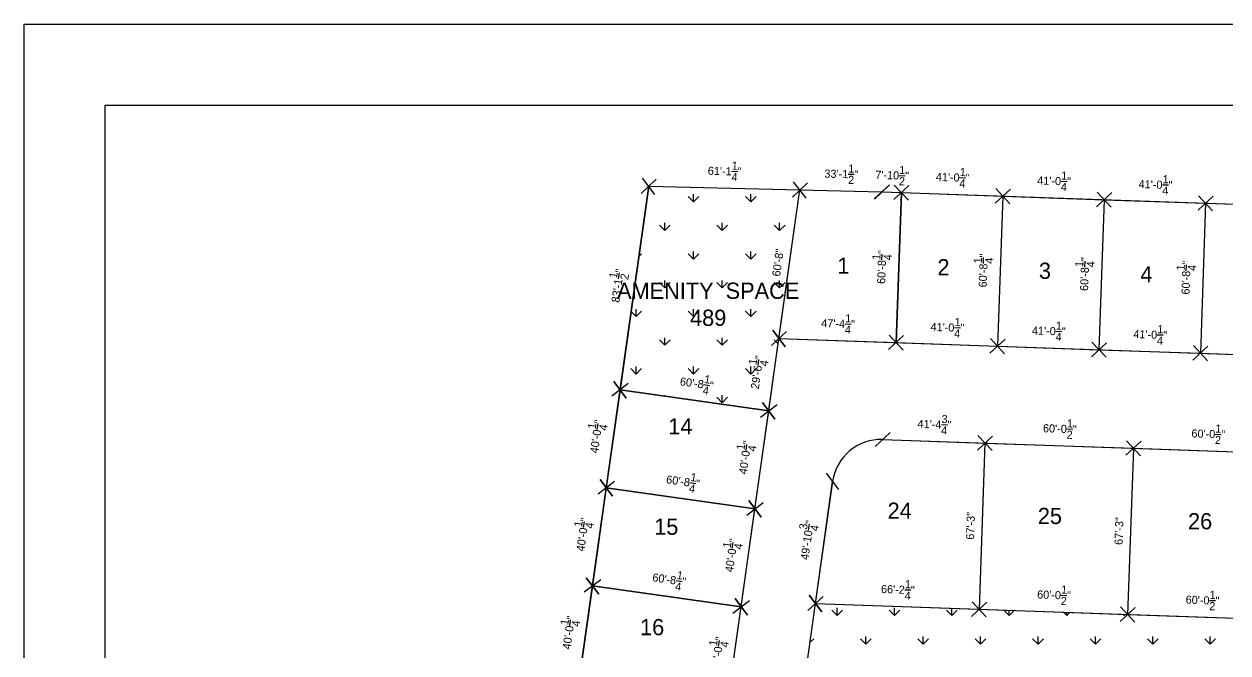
# Model space of a CAD drawing. Header units: inches. Extents: x 250 to 814, y -1477 to -285.
# Drawn here: x 496.22 to 511.05, y -839.74 to -831.99 of the extents above; entities that cross this region are included whole.
import ezdxf

# ---------------------------------------------------------------- set-up
doc = ezdxf.new("R2010")
doc.units = ezdxf.units.IN
doc.header["$MEASUREMENT"] = 0
doc.styles.get("Standard").update_dxf_attribs({"font": 'FRAMDCN.TTF', "height": 0.2})
doc.styles.add('style1', font='FRAMDCN.TTF', dxfattribs={"height": 0.1})
doc.dimstyles.new('Copy of 1000', dxfattribs={"dimtxt": 0.18, "dimasz": 0.18, "dimexe": 0.18, "dimexo": 0.0625, "dimgap": 0.09, "dimtad": 1, "dimtoh": 1, "dimlfac": 393.7, "dimzin": 0, "dimdsep": 46, "dimlunit": 4, "dimtxsty": 'Standard', "dimblk": 'OBLIQUE', "dimcen": 0.09, "dimse1": 1, "dimse2": 1, "dimadec": 0, "dimazin": 0, "dimtfac": 1, "dimtofl": 0, "dimtmove": 0, "dimatfit": 3, "dimfxl": 1, "dimtolj": 1, "dimtzin": 0, "dimarcsym": 0})

# ---------------------------------------------------------------- blocks, each defined once
blk = doc.blocks.new('_Oblique')
at = {"color": 0, "linetype": 'ByBlock', "lineweight": -2}
blk.add_line((-0.5, -0.5), (0.5, 0.5), dxfattribs=at)
blk = doc.blocks.new('*D8')
at = {"color": 0, "lineweight": -2, "transparency": 16777216}
blk.add_line((504.883, -840.38), (505.053, -839.172), dxfattribs=at)
at = {"layer": 'Defpoints', "color": 0, "transparency": 16777216}
for p in [(505.053, -839.172), (505.053, -839.172), (504.883, -840.38)]:
    blk.add_point(p, dxfattribs=at)
at = {"color": 0, "lineweight": -2, "transparency": 16777216, "xscale": 0.18, "yscale": 0.18, "zscale": 0.18}
for p, rotation in [((505.053, -839.172), 81.99510805728826), ((504.883, -840.38), 261.9951080572883)]:
    blk.add_blockref('_Oblique', p, dxfattribs=dict(at, rotation=rotation))
at = {"color": 0, "transparency": 16777216, "insert": (504.761, -839.747), "char_height": 0.1, "attachment_point": 5, "rotation": 81.9951, "style": 'style1'}
blk.add_mtext('\\A1;40\'-0{\\H1.000000x;\\S1/4;}"', dxfattribs=at)
blk = doc.blocks.new('*D9')
at = {"color": 0, "lineweight": -2, "transparency": 16777216}
blk.add_line((505.053, -839.172), (505.222, -837.964), dxfattribs=at)
at = {"layer": 'Defpoints', "color": 0, "transparency": 16777216}
for p in [(505.222, -837.964), (505.222, -837.964), (505.053, -839.172)]:
    blk.add_point(p, dxfattribs=at)
at = {"color": 0, "lineweight": -2, "transparency": 16777216, "xscale": 0.18, "yscale": 0.18, "zscale": 0.18}
for p, rotation in [((505.222, -837.964), 81.99510805728826), ((505.053, -839.172), 261.9951080572883)]:
    blk.add_blockref('_Oblique', p, dxfattribs=dict(at, rotation=rotation))
at = {"color": 0, "transparency": 16777216, "insert": (504.931, -838.539), "char_height": 0.1, "attachment_point": 5, "rotation": 81.9951, "style": 'style1'}
blk.add_mtext('\\A1;40\'-0{\\H1.000000x;\\S1/4;}"', dxfattribs=at)
blk = doc.blocks.new('*D10')
at = {"color": 0, "lineweight": -2, "transparency": 16777216}
blk.add_line((505.222, -837.964), (505.392, -836.756), dxfattribs=at)
at = {"layer": 'Defpoints', "color": 0, "transparency": 16777216}
for p in [(505.392, -836.756), (505.392, -836.756), (505.222, -837.964)]:
    blk.add_point(p, dxfattribs=at)
at = {"color": 0, "lineweight": -2, "transparency": 16777216, "xscale": 0.18, "yscale": 0.18, "zscale": 0.18}
for p, rotation in [((505.392, -836.756), 81.99510805728826), ((505.222, -837.964), 261.9951080572883)]:
    blk.add_blockref('_Oblique', p, dxfattribs=dict(at, rotation=rotation))
at = {"color": 0, "transparency": 16777216, "insert": (505.1, -837.331), "char_height": 0.1, "attachment_point": 5, "rotation": 81.9951, "style": 'style1'}
blk.add_mtext('\\A1;40\'-0{\\H1.000000x;\\S1/4;}"', dxfattribs=at)
blk = doc.blocks.new('*D423')
at = {"color": 0, "lineweight": -2, "transparency": 16777216}
blk.add_line((505.392, -836.756), (505.518, -835.865), dxfattribs=at)
at = {"layer": 'Defpoints', "color": 0, "transparency": 16777216}
for p in [(505.518, -835.865), (505.518, -835.865), (505.392, -836.756)]:
    blk.add_point(p, dxfattribs=at)
at = {"color": 0, "lineweight": -2, "transparency": 16777216, "xscale": 0.18, "yscale": 0.18, "zscale": 0.18}
for p, rotation in [((505.518, -835.865), 81.99510805734067), ((505.392, -836.756), 261.9951080573406)]:
    blk.add_blockref('_Oblique', p, dxfattribs=dict(at, rotation=rotation))
at = {"color": 0, "transparency": 16777216, "insert": (505.248, -836.281), "char_height": 0.1, "attachment_point": 5, "rotation": 81.9951, "style": 'style1'}
blk.add_mtext('\\A1;29\'-6{\\H1.000000x;\\S1/4;}"', dxfattribs=at)
blk = doc.blocks.new('*D424')
at = {"color": 0, "lineweight": -2, "transparency": 16777216}
blk.add_line((505.518, -835.865), (505.775, -834.034), dxfattribs=at)
at = {"layer": 'Defpoints', "color": 0, "transparency": 16777216}
for p in [(505.775, -834.034), (505.775, -834.034), (505.518, -835.865)]:
    blk.add_point(p, dxfattribs=at)
at = {"color": 0, "lineweight": -2, "transparency": 16777216, "xscale": 0.18, "yscale": 0.18, "zscale": 0.18}
for p, rotation in [((505.775, -834.034), 81.99510805729426), ((505.518, -835.865), 261.9951080572942)]:
    blk.add_blockref('_Oblique', p, dxfattribs=dict(at, rotation=rotation))
at = {"color": 0, "transparency": 16777216, "insert": (505.506, -834.93), "char_height": 0.1, "attachment_point": 5, "rotation": 81.9951, "style": 'style1'}
blk.add_mtext('\\A1;60\'-8"', dxfattribs=at)
blk = doc.blocks.new('*D438')
at = {"color": 0, "lineweight": -2, "transparency": 16777216}
blk.add_line((505.392, -836.756), (503.56, -836.498), dxfattribs=at)
at = {"layer": 'Defpoints', "color": 0, "transparency": 16777216}
for p in [(503.56, -836.498), (503.56, -836.498), (505.392, -836.756)]:
    blk.add_point(p, dxfattribs=at)
at = {"color": 0, "lineweight": -2, "transparency": 16777216, "xscale": 0.18, "yscale": 0.18, "zscale": 0.18}
for p, rotation in [((503.56, -836.498), 171.9951080572887), ((505.392, -836.756), 351.9951080572888)]:
    blk.add_blockref('_Oblique', p, dxfattribs=dict(at, rotation=rotation))
at = {"color": 0, "transparency": 16777216, "insert": (504.505, -836.42), "char_height": 0.1, "attachment_point": 5, "rotation": 351.9951, "style": 'style1'}
blk.add_mtext('\\A1;60\'-8{\\H1.000000x;\\S1/4;}"', dxfattribs=at)
blk = doc.blocks.new('*D439')
at = {"color": 0, "lineweight": -2, "transparency": 16777216}
blk.add_line((505.222, -837.964), (503.391, -837.706), dxfattribs=at)
at = {"layer": 'Defpoints', "color": 0, "transparency": 16777216}
for p in [(503.391, -837.706), (503.391, -837.706), (505.222, -837.964)]:
    blk.add_point(p, dxfattribs=at)
at = {"color": 0, "lineweight": -2, "transparency": 16777216, "xscale": 0.18, "yscale": 0.18, "zscale": 0.18}
for p, rotation in [((503.391, -837.706), 171.9951080572887), ((505.222, -837.964), 351.9951080572888)]:
    blk.add_blockref('_Oblique', p, dxfattribs=dict(at, rotation=rotation))
at = {"color": 0, "transparency": 16777216, "insert": (504.336, -837.628), "char_height": 0.1, "attachment_point": 5, "rotation": 351.9951, "style": 'style1'}
blk.add_mtext('\\A1;60\'-8{\\H1.000000x;\\S1/4;}"', dxfattribs=at)
blk = doc.blocks.new('*D440')
at = {"color": 0, "lineweight": -2, "transparency": 16777216}
blk.add_line((505.053, -839.172), (503.221, -838.915), dxfattribs=at)
at = {"layer": 'Defpoints', "color": 0, "transparency": 16777216}
for p in [(503.221, -838.915), (503.221, -838.915), (505.053, -839.172)]:
    blk.add_point(p, dxfattribs=at)
at = {"color": 0, "lineweight": -2, "transparency": 16777216, "xscale": 0.18, "yscale": 0.18, "zscale": 0.18}
for p, rotation in [((503.221, -838.915), 171.9951080572887), ((505.053, -839.172), 351.9951080572888)]:
    blk.add_blockref('_Oblique', p, dxfattribs=dict(at, rotation=rotation))
at = {"color": 0, "transparency": 16777216, "insert": (504.166, -838.836), "char_height": 0.1, "attachment_point": 5, "rotation": 351.9951, "style": 'style1'}
blk.add_mtext('\\A1;60\'-8{\\H1.000000x;\\S1/4;}"', dxfattribs=at)
blk = doc.blocks.new('*D443')
at = {"color": 0, "lineweight": -2, "transparency": 16777216}
blk.add_line((503.913, -833.989), (505.775, -834.034), dxfattribs=at)
at = {"layer": 'Defpoints', "color": 0, "transparency": 16777216}
for p in [(503.913, -833.989), (505.775, -834.034), (505.775, -834.034)]:
    blk.add_point(p, dxfattribs=at)
at = {"color": 0, "lineweight": -2, "transparency": 16777216, "xscale": 0.18, "yscale": 0.18, "zscale": 0.18}
for p, rotation in [((503.913, -833.989), 178.6267471159391), ((505.775, -834.034), 358.626747115939)]:
    blk.add_blockref('_Oblique', p, dxfattribs=dict(at, rotation=rotation))
at = {"color": 0, "transparency": 16777216, "insert": (504.849, -833.802), "char_height": 0.1, "attachment_point": 5, "rotation": 358.6267, "style": 'style1'}
blk.add_mtext('\\A1;61\'-1{\\H1.000000x;\\S1/4;}"', dxfattribs=at)
blk = doc.blocks.new('*D29')
at = {"color": 0, "lineweight": -2, "transparency": 16777216}
blk.add_line((503.913, -833.989), (503.56, -836.498), dxfattribs=at)
at = {"layer": 'Defpoints', "color": 0, "transparency": 16777216}
for p in [(503.913, -833.989), (503.56, -836.498), (503.56, -836.498)]:
    blk.add_point(p, dxfattribs=at)
at = {"color": 0, "lineweight": -2, "transparency": 16777216, "xscale": 0.18, "yscale": 0.18, "zscale": 0.18}
for p, rotation in [((503.913, -833.989), 81.99510805730453), ((503.56, -836.498), 261.9951080573045)]:
    blk.add_blockref('_Oblique', p, dxfattribs=dict(at, rotation=rotation))
at = {"color": 0, "transparency": 16777216, "insert": (503.53, -835.215), "char_height": 0.1, "attachment_point": 5, "rotation": 81.9951, "style": 'style1'}
blk.add_mtext('\\A1;83\'-1{\\H1.000000x;\\S1/2;}"', dxfattribs=at)
blk = doc.blocks.new('*D30')
at = {"color": 0, "lineweight": -2, "transparency": 16777216}
blk.add_line((503.56, -836.498), (503.391, -837.706), dxfattribs=at)
at = {"layer": 'Defpoints', "color": 0, "transparency": 16777216}
for p in [(503.56, -836.498), (503.391, -837.706), (503.391, -837.706)]:
    blk.add_point(p, dxfattribs=at)
at = {"color": 0, "lineweight": -2, "transparency": 16777216, "xscale": 0.18, "yscale": 0.18, "zscale": 0.18}
for p, rotation in [((503.56, -836.498), 81.99510805730644), ((503.391, -837.706), 261.9951080573065)]:
    blk.add_blockref('_Oblique', p, dxfattribs=dict(at, rotation=rotation))
at = {"color": 0, "transparency": 16777216, "insert": (503.268, -837.073), "char_height": 0.1, "attachment_point": 5, "rotation": 81.9951, "style": 'style1'}
blk.add_mtext('\\A1;40\'-0{\\H1.000000x;\\S1/4;}"', dxfattribs=at)
blk = doc.blocks.new('*D31')
at = {"color": 0, "lineweight": -2, "transparency": 16777216}
blk.add_line((503.391, -837.706), (503.221, -838.915), dxfattribs=at)
at = {"layer": 'Defpoints', "color": 0, "transparency": 16777216}
for p in [(503.391, -837.706), (503.221, -838.915), (503.221, -838.915)]:
    blk.add_point(p, dxfattribs=at)
at = {"color": 0, "lineweight": -2, "transparency": 16777216, "xscale": 0.18, "yscale": 0.18, "zscale": 0.18}
for p, rotation in [((503.391, -837.706), 81.99510805729015), ((503.221, -838.915), 261.9951080572902)]:
    blk.add_blockref('_Oblique', p, dxfattribs=dict(at, rotation=rotation))
at = {"color": 0, "transparency": 16777216, "insert": (503.099, -838.281), "char_height": 0.1, "attachment_point": 5, "rotation": 81.9951, "style": 'style1'}
blk.add_mtext('\\A1;40\'-0{\\H1.000000x;\\S1/4;}"', dxfattribs=at)
blk = doc.blocks.new('*D32')
at = {"color": 0, "lineweight": -2, "transparency": 16777216}
blk.add_line((503.221, -838.915), (503.051, -840.123), dxfattribs=at)
at = {"layer": 'Defpoints', "color": 0, "transparency": 16777216}
for p in [(503.221, -838.915), (503.051, -840.123), (503.051, -840.123)]:
    blk.add_point(p, dxfattribs=at)
at = {"color": 0, "lineweight": -2, "transparency": 16777216, "xscale": 0.18, "yscale": 0.18, "zscale": 0.18}
for p, rotation in [((503.221, -838.915), 81.99510805727655), ((503.051, -840.123), 261.9951080572765)]:
    blk.add_blockref('_Oblique', p, dxfattribs=dict(at, rotation=rotation))
at = {"color": 0, "transparency": 16777216, "insert": (502.929, -839.49), "char_height": 0.1, "attachment_point": 5, "rotation": 81.9951, "style": 'style1'}
blk.add_mtext('\\A1;40\'-0{\\H1.000000x;\\S1/4;}"', dxfattribs=at)
blk = doc.blocks.new('*D40')
at = {"color": 0, "lineweight": -2, "transparency": 16777216}
blk.add_line((505.775, -834.034), (506.785, -834.058), dxfattribs=at)
at = {"layer": 'Defpoints', "color": 0, "transparency": 16777216}
for p in [(505.775, -834.034), (506.785, -834.058), (506.785, -834.058)]:
    blk.add_point(p, dxfattribs=at)
at = {"color": 0, "lineweight": -2, "transparency": 16777216, "xscale": 0.18, "yscale": 0.18, "zscale": 0.18}
for p, rotation in [((505.775, -834.034), 178.6267471159454), ((506.785, -834.058), 358.6267471159454)]:
    blk.add_blockref('_Oblique', p, dxfattribs=dict(at, rotation=rotation))
at = {"color": 0, "transparency": 16777216, "insert": (506.285, -833.837), "char_height": 0.1, "attachment_point": 5, "rotation": 358.6267, "style": 'style1'}
blk.add_mtext('\\A1;33\'-1{\\H1.000000x;\\S1/2;}"', dxfattribs=at)
blk = doc.blocks.new('*D462')
at = {"color": 0, "lineweight": -2, "transparency": 16777216}
blk.add_line((507.025, -834.066), (508.274, -834.11), dxfattribs=at)
at = {"layer": 'Defpoints', "color": 0, "transparency": 16777216}
for p in [(507.025, -834.066), (508.274, -834.11), (508.274, -834.11)]:
    blk.add_point(p, dxfattribs=at)
at = {"color": 0, "lineweight": -2, "transparency": 16777216, "xscale": 0.18, "yscale": 0.18, "zscale": 0.18}
for p, rotation in [((507.025, -834.066), 177.9953626164043), ((508.274, -834.11), 357.9953626164043)]:
    blk.add_blockref('_Oblique', p, dxfattribs=dict(at, rotation=rotation))
at = {"color": 0, "transparency": 16777216, "insert": (507.657, -833.879), "char_height": 0.1, "attachment_point": 5, "rotation": 357.9954, "style": 'style1'}
blk.add_mtext('\\A1;41\'-0{\\H1.000000x;\\S1/4;}"', dxfattribs=at)
blk = doc.blocks.new('*D41')
at = {"color": 0, "lineweight": -2, "transparency": 16777216}
blk.add_line((508.274, -834.11), (509.523, -834.154), dxfattribs=at)
at = {"layer": 'Defpoints', "color": 0, "transparency": 16777216}
for p in [(508.274, -834.11), (509.523, -834.154), (509.523, -834.154)]:
    blk.add_point(p, dxfattribs=at)
at = {"color": 0, "lineweight": -2, "transparency": 16777216, "xscale": 0.18, "yscale": 0.18, "zscale": 0.18}
for p, rotation in [((508.274, -834.11), 177.9953626164043), ((509.523, -834.154), 357.9953626164043)]:
    blk.add_blockref('_Oblique', p, dxfattribs=dict(at, rotation=rotation))
at = {"color": 0, "transparency": 16777216, "insert": (508.906, -833.923), "char_height": 0.1, "attachment_point": 5, "rotation": 357.9954, "style": 'style1'}
blk.add_mtext('\\A1;41\'-0{\\H1.000000x;\\S1/4;}"', dxfattribs=at)
blk = doc.blocks.new('*D42')
at = {"color": 0, "lineweight": -2, "transparency": 16777216}
blk.add_line((509.523, -834.154), (510.772, -834.198), dxfattribs=at)
at = {"layer": 'Defpoints', "color": 0, "transparency": 16777216}
for p in [(509.523, -834.154), (510.772, -834.198), (510.772, -834.198)]:
    blk.add_point(p, dxfattribs=at)
at = {"color": 0, "lineweight": -2, "transparency": 16777216, "xscale": 0.18, "yscale": 0.18, "zscale": 0.18}
for p, rotation in [((509.523, -834.154), 177.9953626164043), ((510.772, -834.198), 357.9953626164043)]:
    blk.add_blockref('_Oblique', p, dxfattribs=dict(at, rotation=rotation))
at = {"color": 0, "transparency": 16777216, "insert": (510.155, -833.967), "char_height": 0.1, "attachment_point": 5, "rotation": 357.9954, "style": 'style1'}
blk.add_mtext('\\A1;41\'-0{\\H1.000000x;\\S1/4;}"', dxfattribs=at)
blk = doc.blocks.new('*D43')
at = {"color": 0, "lineweight": -2, "transparency": 16777216}
blk.add_line((510.772, -834.198), (512.022, -834.241), dxfattribs=at)
at = {"layer": 'Defpoints', "color": 0, "transparency": 16777216}
for p in [(510.772, -834.198), (512.022, -834.241), (512.022, -834.241)]:
    blk.add_point(p, dxfattribs=at)
at = {"color": 0, "lineweight": -2, "transparency": 16777216, "xscale": 0.18, "yscale": 0.18, "zscale": 0.18}
for p, rotation in [((510.772, -834.198), 177.9953626164043), ((512.022, -834.241), 357.9953626164043)]:
    blk.add_blockref('_Oblique', p, dxfattribs=dict(at, rotation=rotation))
at = {"color": 0, "transparency": 16777216, "insert": (511.404, -834.011), "char_height": 0.1, "attachment_point": 5, "rotation": 357.9954, "style": 'style1'}
blk.add_mtext('\\A1;41\'-0{\\H1.000000x;\\S1/4;}"', dxfattribs=at)
blk = doc.blocks.new('*D52')
at = {"color": 0, "lineweight": -2, "transparency": 16777216}
blk.add_line((506.785, -834.058), (507.025, -834.066), dxfattribs=at)
at = {"layer": 'Defpoints', "color": 0, "transparency": 16777216}
for p in [(506.785, -834.058), (507.025, -834.066), (507.025, -834.066)]:
    blk.add_point(p, dxfattribs=at)
at = {"color": 0, "lineweight": -2, "transparency": 16777216, "xscale": 0.18, "yscale": 0.18, "zscale": 0.18}
for p, rotation in [((506.785, -834.058), 177.9953626163122), ((507.025, -834.066), 357.9953626163121)]:
    blk.add_blockref('_Oblique', p, dxfattribs=dict(at, rotation=rotation))
at = {"color": 0, "transparency": 16777216, "insert": (506.912, -833.853), "char_height": 0.1, "attachment_point": 5, "rotation": 357.9954, "style": 'style1'}
blk.add_mtext('\\A1;7\'-10{\\H1.000000x;\\S1/2;}"', dxfattribs=at)
blk = doc.blocks.new('*D463')
at = {"color": 0, "lineweight": -2, "transparency": 16777216}
blk.add_line((505.518, -835.865), (506.96, -835.915), dxfattribs=at)
at = {"layer": 'Defpoints', "color": 0, "transparency": 16777216}
for p in [(505.518, -835.865), (506.96, -835.915), (506.96, -835.915)]:
    blk.add_point(p, dxfattribs=at)
at = {"color": 0, "lineweight": -2, "transparency": 16777216, "xscale": 0.18, "yscale": 0.18, "zscale": 0.18}
for p, rotation in [((505.518, -835.865), 177.9953626164056), ((506.96, -835.915), 357.9953626164057)]:
    blk.add_blockref('_Oblique', p, dxfattribs=dict(at, rotation=rotation))
at = {"color": 0, "transparency": 16777216, "insert": (506.246, -835.682), "char_height": 0.1, "attachment_point": 5, "rotation": 357.9954, "style": 'style1'}
blk.add_mtext('\\A1;47\'-4{\\H1.000000x;\\S1/4;}"', dxfattribs=at)
blk = doc.blocks.new('*D464')
at = {"color": 0, "lineweight": -2, "transparency": 16777216}
blk.add_line((506.96, -835.915), (508.209, -835.959), dxfattribs=at)
at = {"layer": 'Defpoints', "color": 0, "transparency": 16777216}
for p in [(506.96, -835.915), (508.209, -835.959), (508.209, -835.959)]:
    blk.add_point(p, dxfattribs=at)
at = {"color": 0, "lineweight": -2, "transparency": 16777216, "xscale": 0.18, "yscale": 0.18, "zscale": 0.18}
for p, rotation in [((506.96, -835.915), 177.9953626164044), ((508.209, -835.959), 357.9953626164043)]:
    blk.add_blockref('_Oblique', p, dxfattribs=dict(at, rotation=rotation))
at = {"color": 0, "transparency": 16777216, "insert": (507.592, -835.728), "char_height": 0.1, "attachment_point": 5, "rotation": 357.9954, "style": 'style1'}
blk.add_mtext('\\A1;41\'-0{\\H1.000000x;\\S1/4;}"', dxfattribs=at)
blk = doc.blocks.new('*D53')
at = {"color": 0, "lineweight": -2, "transparency": 16777216}
blk.add_line((508.209, -835.959), (509.459, -836.003), dxfattribs=at)
at = {"layer": 'Defpoints', "color": 0, "transparency": 16777216}
for p in [(508.209, -835.959), (509.459, -836.003), (509.459, -836.003)]:
    blk.add_point(p, dxfattribs=at)
at = {"color": 0, "lineweight": -2, "transparency": 16777216, "xscale": 0.18, "yscale": 0.18, "zscale": 0.18}
for p, rotation in [((508.209, -835.959), 177.9953626164044), ((509.459, -836.003), 357.9953626164043)]:
    blk.add_blockref('_Oblique', p, dxfattribs=dict(at, rotation=rotation))
at = {"color": 0, "transparency": 16777216, "insert": (508.841, -835.772), "char_height": 0.1, "attachment_point": 5, "rotation": 357.9954, "style": 'style1'}
blk.add_mtext('\\A1;41\'-0{\\H1.000000x;\\S1/4;}"', dxfattribs=at)
blk = doc.blocks.new('*D54')
at = {"color": 0, "lineweight": -2, "transparency": 16777216}
blk.add_line((509.459, -836.003), (510.708, -836.046), dxfattribs=at)
at = {"layer": 'Defpoints', "color": 0, "transparency": 16777216}
for p in [(509.459, -836.003), (510.708, -836.046), (510.708, -836.046)]:
    blk.add_point(p, dxfattribs=at)
at = {"color": 0, "lineweight": -2, "transparency": 16777216, "xscale": 0.18, "yscale": 0.18, "zscale": 0.18}
for p, rotation in [((509.459, -836.003), 177.9953626164044), ((510.708, -836.046), 357.9953626164043)]:
    blk.add_blockref('_Oblique', p, dxfattribs=dict(at, rotation=rotation))
at = {"color": 0, "transparency": 16777216, "insert": (510.09, -835.816), "char_height": 0.1, "attachment_point": 5, "rotation": 357.9954, "style": 'style1'}
blk.add_mtext('\\A1;41\'-0{\\H1.000000x;\\S1/4;}"', dxfattribs=at)
blk = doc.blocks.new('*D55')
at = {"color": 0, "lineweight": -2, "transparency": 16777216}
blk.add_line((510.708, -836.046), (511.957, -836.09), dxfattribs=at)
at = {"layer": 'Defpoints', "color": 0, "transparency": 16777216}
for p in [(510.708, -836.046), (511.957, -836.09), (511.957, -836.09)]:
    blk.add_point(p, dxfattribs=at)
at = {"color": 0, "lineweight": -2, "transparency": 16777216, "xscale": 0.18, "yscale": 0.18, "zscale": 0.18}
for p, rotation in [((510.708, -836.046), 177.9953626164044), ((511.957, -836.09), 357.9953626164043)]:
    blk.add_blockref('_Oblique', p, dxfattribs=dict(at, rotation=rotation))
at = {"color": 0, "transparency": 16777216, "insert": (511.34, -835.859), "char_height": 0.1, "attachment_point": 5, "rotation": 357.9954, "style": 'style1'}
blk.add_mtext('\\A1;41\'-0{\\H1.000000x;\\S1/4;}"', dxfattribs=at)
blk = doc.blocks.new('*D465')
at = {"color": 0, "lineweight": -2, "transparency": 16777216}
blk.add_line((506.96, -835.915), (507.025, -834.066), dxfattribs=at)
at = {"layer": 'Defpoints', "color": 0, "transparency": 16777216}
for p in [(507.025, -834.066), (507.025, -834.066), (506.96, -835.915)]:
    blk.add_point(p, dxfattribs=at)
at = {"color": 0, "lineweight": -2, "transparency": 16777216, "xscale": 0.18, "yscale": 0.18, "zscale": 0.18}
for p, rotation in [((507.025, -834.066), 87.9953626164087), ((506.96, -835.915), 267.9953626164087)]:
    blk.add_blockref('_Oblique', p, dxfattribs=dict(at, rotation=rotation))
at = {"color": 0, "transparency": 16777216, "insert": (506.783, -834.984), "char_height": 0.1, "attachment_point": 5, "rotation": 87.9954, "style": 'style1'}
blk.add_mtext('\\A1;60\'-8{\\H1.000000x;\\S1/4;}"', dxfattribs=at)
blk = doc.blocks.new('*D466')
at = {"color": 0, "lineweight": -2, "transparency": 16777216}
blk.add_line((508.274, -834.11), (508.209, -835.959), dxfattribs=at)
at = {"layer": 'Defpoints', "color": 0, "transparency": 16777216}
for p in [(508.274, -834.11), (508.209, -835.959), (508.209, -835.959)]:
    blk.add_point(p, dxfattribs=at)
at = {"color": 0, "lineweight": -2, "transparency": 16777216, "xscale": 0.18, "yscale": 0.18, "zscale": 0.18}
for p, rotation in [((508.274, -834.11), 87.99536261640873), ((508.209, -835.959), 267.9953626164087)]:
    blk.add_blockref('_Oblique', p, dxfattribs=dict(at, rotation=rotation))
at = {"color": 0, "transparency": 16777216, "insert": (508.033, -835.027), "char_height": 0.1, "attachment_point": 5, "rotation": 87.9954, "style": 'style1'}
blk.add_mtext('\\A1;60\'-8{\\H1.000000x;\\S1/4;}"', dxfattribs=at)
blk = doc.blocks.new('*D64')
at = {"color": 0, "lineweight": -2, "transparency": 16777216}
blk.add_line((509.523, -834.154), (509.459, -836.003), dxfattribs=at)
at = {"layer": 'Defpoints', "color": 0, "transparency": 16777216}
for p in [(509.523, -834.154), (509.459, -836.003), (509.459, -836.003)]:
    blk.add_point(p, dxfattribs=at)
at = {"color": 0, "lineweight": -2, "transparency": 16777216, "xscale": 0.18, "yscale": 0.18, "zscale": 0.18}
for p, rotation in [((509.523, -834.154), 87.99536261640873), ((509.459, -836.003), 267.9953626164087)]:
    blk.add_blockref('_Oblique', p, dxfattribs=dict(at, rotation=rotation))
at = {"color": 0, "transparency": 16777216, "insert": (509.282, -835.071), "char_height": 0.1, "attachment_point": 5, "rotation": 87.9954, "style": 'style1'}
blk.add_mtext('\\A1;60\'-8{\\H1.000000x;\\S1/4;}"', dxfattribs=at)
blk = doc.blocks.new('*D65')
at = {"color": 0, "lineweight": -2, "transparency": 16777216}
blk.add_line((510.772, -834.198), (510.708, -836.046), dxfattribs=at)
at = {"layer": 'Defpoints', "color": 0, "transparency": 16777216}
for p in [(510.772, -834.198), (510.708, -836.046), (510.708, -836.046)]:
    blk.add_point(p, dxfattribs=at)
at = {"color": 0, "lineweight": -2, "transparency": 16777216, "xscale": 0.18, "yscale": 0.18, "zscale": 0.18}
for p, rotation in [((510.772, -834.198), 87.99536261640873), ((510.708, -836.046), 267.9953626164087)]:
    blk.add_blockref('_Oblique', p, dxfattribs=dict(at, rotation=rotation))
at = {"color": 0, "transparency": 16777216, "insert": (510.531, -835.115), "char_height": 0.1, "attachment_point": 5, "rotation": 87.9954, "style": 'style1'}
blk.add_mtext('\\A1;60\'-8{\\H1.000000x;\\S1/4;}"', dxfattribs=at)
blk = doc.blocks.new('*D79')
at = {"color": 0, "lineweight": -2, "transparency": 16777216}
blk.add_line((509.884, -837.218), (511.713, -837.282), dxfattribs=at)
at = {"layer": 'Defpoints', "color": 0, "transparency": 16777216}
for p in [(509.884, -837.218), (511.713, -837.282), (511.713, -837.282)]:
    blk.add_point(p, dxfattribs=at)
at = {"color": 0, "lineweight": -2, "transparency": 16777216, "xscale": 0.18, "yscale": 0.18, "zscale": 0.18}
for p, rotation in [((509.884, -837.218), 177.9953626164054), ((511.713, -837.282), 357.9953626164054)]:
    blk.add_blockref('_Oblique', p, dxfattribs=dict(at, rotation=rotation))
at = {"color": 0, "transparency": 16777216, "insert": (510.805, -837.041), "char_height": 0.1, "attachment_point": 5, "rotation": 357.9954, "style": 'style1'}
blk.add_mtext('\\A1;60\'-0{\\H1.000000x;\\S1/2;}"', dxfattribs=at)
blk = doc.blocks.new('*D80')
at = {"color": 0, "lineweight": -2, "transparency": 16777216}
blk.add_line((509.812, -839.267), (511.641, -839.331), dxfattribs=at)
at = {"layer": 'Defpoints', "color": 0, "transparency": 16777216}
for p in [(509.812, -839.267), (511.641, -839.331), (511.641, -839.331)]:
    blk.add_point(p, dxfattribs=at)
at = {"color": 0, "lineweight": -2, "transparency": 16777216, "xscale": 0.18, "yscale": 0.18, "zscale": 0.18}
for p, rotation in [((509.812, -839.267), 177.9953626164552), ((511.641, -839.331), 357.9953626164553)]:
    blk.add_blockref('_Oblique', p, dxfattribs=dict(at, rotation=rotation))
at = {"color": 0, "transparency": 16777216, "insert": (510.734, -839.09), "char_height": 0.1, "attachment_point": 5, "rotation": 357.9954, "style": 'style1'}
blk.add_mtext('\\A1;60\'-0{\\H1.000000x;\\S1/2;}"', dxfattribs=at)
blk = doc.blocks.new('*D81')
at = {"color": 0, "lineweight": -2, "transparency": 16777216}
blk.add_line((508.055, -837.154), (509.884, -837.218), dxfattribs=at)
at = {"layer": 'Defpoints', "color": 0, "transparency": 16777216}
for p in [(508.055, -837.154), (509.884, -837.218), (509.884, -837.218)]:
    blk.add_point(p, dxfattribs=at)
at = {"color": 0, "lineweight": -2, "transparency": 16777216, "xscale": 0.18, "yscale": 0.18, "zscale": 0.18}
for p, rotation in [((508.055, -837.154), 177.9953626164054), ((509.884, -837.218), 357.9953626164054)]:
    blk.add_blockref('_Oblique', p, dxfattribs=dict(at, rotation=rotation))
at = {"color": 0, "transparency": 16777216, "insert": (508.977, -836.977), "char_height": 0.1, "attachment_point": 5, "rotation": 357.9954, "style": 'style1'}
blk.add_mtext('\\A1;60\'-0{\\H1.000000x;\\S1/2;}"', dxfattribs=at)
blk = doc.blocks.new('*D82')
at = {"color": 0, "lineweight": -2, "transparency": 16777216}
blk.add_line((507.983, -839.203), (509.812, -839.267), dxfattribs=at)
at = {"layer": 'Defpoints', "color": 0, "transparency": 16777216}
for p in [(507.983, -839.203), (509.812, -839.267), (509.812, -839.267)]:
    blk.add_point(p, dxfattribs=at)
at = {"color": 0, "lineweight": -2, "transparency": 16777216, "xscale": 0.18, "yscale": 0.18, "zscale": 0.18}
for p, rotation in [((507.983, -839.203), 177.9953626164552), ((509.812, -839.267), 357.9953626164553)]:
    blk.add_blockref('_Oblique', p, dxfattribs=dict(at, rotation=rotation))
at = {"color": 0, "transparency": 16777216, "insert": (508.905, -839.026), "char_height": 0.1, "attachment_point": 5, "rotation": 357.9954, "style": 'style1'}
blk.add_mtext('\\A1;60\'-0{\\H1.000000x;\\S1/2;}"', dxfattribs=at)
blk = doc.blocks.new('*D83')
at = {"color": 0, "lineweight": -2, "transparency": 16777216}
blk.add_line((505.967, -839.132), (507.983, -839.203), dxfattribs=at)
at = {"layer": 'Defpoints', "color": 0, "transparency": 16777216}
for p in [(505.967, -839.132), (507.983, -839.203), (507.983, -839.203)]:
    blk.add_point(p, dxfattribs=at)
at = {"color": 0, "lineweight": -2, "transparency": 16777216, "xscale": 0.18, "yscale": 0.18, "zscale": 0.18}
for p, rotation in [((505.967, -839.132), 177.995362616207), ((507.983, -839.203), 357.995362616207)]:
    blk.add_blockref('_Oblique', p, dxfattribs=dict(at, rotation=rotation))
at = {"color": 0, "transparency": 16777216, "insert": (506.982, -838.959), "char_height": 0.1, "attachment_point": 5, "rotation": 357.9954, "style": 'style1'}
blk.add_mtext('\\A1;66\'-2{\\H1.000000x;\\S1/4;}"', dxfattribs=at)
blk = doc.blocks.new('*D88')
at = {"color": 0, "lineweight": -2, "transparency": 16777216}
blk.add_line((509.884, -837.218), (509.812, -839.267), dxfattribs=at)
at = {"layer": 'Defpoints', "color": 0, "transparency": 16777216}
for p in [(509.884, -837.218), (509.812, -839.267), (509.812, -839.267)]:
    blk.add_point(p, dxfattribs=at)
at = {"color": 0, "lineweight": -2, "transparency": 16777216, "xscale": 0.18, "yscale": 0.18, "zscale": 0.18}
for p, rotation in [((509.884, -837.218), 87.99536261641207), ((509.812, -839.267), 267.9953626164121)]:
    blk.add_blockref('_Oblique', p, dxfattribs=dict(at, rotation=rotation))
at = {"color": 0, "transparency": 16777216, "insert": (509.706, -838.238), "char_height": 0.1, "attachment_point": 5, "rotation": 87.9954, "style": 'style1'}
blk.add_mtext('\\A1;67\'-3"', dxfattribs=at)
blk = doc.blocks.new('*D89')
at = {"color": 0, "lineweight": -2, "transparency": 16777216}
blk.add_line((508.055, -837.154), (507.983, -839.203), dxfattribs=at)
at = {"layer": 'Defpoints', "color": 0, "transparency": 16777216}
for p in [(508.055, -837.154), (507.983, -839.203), (507.983, -839.203)]:
    blk.add_point(p, dxfattribs=at)
at = {"color": 0, "lineweight": -2, "transparency": 16777216, "xscale": 0.18, "yscale": 0.18, "zscale": 0.18}
for p, rotation in [((508.055, -837.154), 87.99536261641207), ((507.983, -839.203), 267.9953626164121)]:
    blk.add_blockref('_Oblique', p, dxfattribs=dict(at, rotation=rotation))
at = {"color": 0, "transparency": 16777216, "insert": (507.877, -838.174), "char_height": 0.1, "attachment_point": 5, "rotation": 87.9954, "style": 'style1'}
blk.add_mtext('\\A1;67\'-3"', dxfattribs=at)
blk = doc.blocks.new('*D476')
at = {"color": 0, "lineweight": -2, "transparency": 16777216}
blk.add_line((505.967, -839.132), (506.179, -837.626), dxfattribs=at)
at = {"layer": 'Defpoints', "color": 0, "transparency": 16777216}
for p in [(506.179, -837.626), (506.179, -837.626), (505.967, -839.132)]:
    blk.add_point(p, dxfattribs=at)
at = {"color": 0, "lineweight": -2, "transparency": 16777216, "xscale": 0.18, "yscale": 0.18, "zscale": 0.18}
for p, rotation in [((506.179, -837.626), 81.9951080573554), ((505.967, -839.132), 261.9951080573554)]:
    blk.add_blockref('_Oblique', p, dxfattribs=dict(at, rotation=rotation))
at = {"color": 0, "transparency": 16777216, "insert": (505.865, -838.35), "char_height": 0.1, "attachment_point": 5, "rotation": 81.9951, "style": 'style1'}
blk.add_mtext('\\A1;49\'-10{\\H1.000000x;\\S3/4;}"', dxfattribs=at)
blk = doc.blocks.new('*D477')
at = {"color": 0, "lineweight": -2, "transparency": 16777216}
blk.add_line((506.794, -837.11), (508.055, -837.154), dxfattribs=at)
at = {"layer": 'Defpoints', "color": 0, "transparency": 16777216}
for p in [(506.794, -837.11), (508.055, -837.154), (508.055, -837.154)]:
    blk.add_point(p, dxfattribs=at)
at = {"color": 0, "lineweight": -2, "transparency": 16777216, "xscale": 0.18, "yscale": 0.18, "zscale": 0.18}
for p, rotation in [((506.794, -837.11), 177.9953626162089), ((508.055, -837.154), 357.9953626162089)]:
    blk.add_blockref('_Oblique', p, dxfattribs=dict(at, rotation=rotation))
at = {"color": 0, "transparency": 16777216, "insert": (507.432, -836.923), "char_height": 0.1, "attachment_point": 5, "rotation": 357.9954, "style": 'style1'}
blk.add_mtext('\\A1;41\'-4{\\H1.000000x;\\S3/4;}"', dxfattribs=at)
blk = doc.blocks.new('*D95')
at = {"color": 0, "lineweight": -2, "transparency": 16777216}
blk.add_line((504.825, -847.25), (505.967, -839.132), dxfattribs=at)
at = {"layer": 'Defpoints', "color": 0, "transparency": 16777216}
for p in [(505.967, -839.132), (505.967, -839.132), (504.825, -847.25)]:
    blk.add_point(p, dxfattribs=at)
at = {"color": 0, "lineweight": -2, "transparency": 16777216, "xscale": 0.18, "yscale": 0.18, "zscale": 0.18}
for p, rotation in [((505.967, -839.132), 81.99510805728795), ((504.825, -847.25), 261.9951080572879)]:
    blk.add_blockref('_Oblique', p, dxfattribs=dict(at, rotation=rotation))
at = {"color": 0, "transparency": 16777216, "insert": (505.189, -843.162), "char_height": 0.1, "attachment_point": 5, "rotation": 81.9951, "style": 'style1'}
blk.add_mtext('\\A1;268\'-11{\\H1.000000x;\\S1/2;}"', dxfattribs=at)
blk = doc.blocks.new('1234')
h = blk.add_hatch()
h.set_pattern_fill('GRASS', color=6, scale=0.5, style=0)
h.set_pattern_definition([(90, (100, -50), (-0.35355339, 0.35355339), [0.09375, -0.61335678]), (45, (100, -50), (-0.3535534, 0.3535534), [0.09375, -0.40625]), (135, (100, -50), (-0.3535534, -0.3535534), [0.09375, -0.40625])])
h.paths.add_polyline_path([(503.913267, -833.989142), (503.5604, -836.498368), (505.392374, -836.755994), (505.775194, -834.033776)])
h.paths.add_polyline_path([(505.070543, -836.508971), (505.140228, -836.013444), (505.425516, -836.053564), (505.355831, -836.549091)], flags=24)
h.paths.add_polyline_path([(505.4004, -835.128714), (505.459434, -834.708925), (505.6116, -834.730324), (505.552566, -835.150113)], flags=24)
h.paths.add_polyline_path([(503.678915, -835.126017), (505.612907, -835.126017), (505.612907, -835.77034), (503.678915, -835.77034)], flags=25)
h = blk.add_hatch()
h.set_pattern_fill('GRASS', color=3, scale=0.5, style=0)
h.set_pattern_definition([(90, (100, -100), (-0.35355339, 0.35355339), [0.09375, -0.61335678]), (45, (100, -100), (-0.3535534, 0.3535534), [0.09375, -0.40625]), (135, (100, -100), (-0.3535534, -0.3535534), [0.09375, -0.40625])])
h.paths.add_polyline_path([(505.967029, -839.132481), (504.825411, -847.250485), (519.028091, -850.58803), (519.028091, -839.589642)])
h.paths.add_polyline_path([(511.249069, -843.402213), (513.146432, -843.402213), (513.146432, -844.383532), (511.249069, -844.383532)], flags=24)
for p, q in [((502.267043, -845.695382), (503.913267, -833.989142)), ((503.913267, -833.989142), (506.784576, -834.057974)), ((506.784576, -834.057974), (528.751649, -834.826861))]:
    blk.add_line(p, q)
at = {"color": 1}
for p, q in [((503.167848, -852.57452), (505.775194, -834.033776)), ((507.024768, -834.066381), (506.960055, -835.915249)), ((508.274003, -834.110106), (508.20929, -835.958974)), ((509.523238, -834.153832), (509.458525, -836.0027)), ((510.772473, -834.197557), (510.70776, -836.046425)), ((505.517706, -835.864764), (522.078091, -836.444407)), ((503.5604, -836.498368), (505.392374, -836.755994)), ((506.793989, -837.110171), (520.299079, -837.582873)), ((508.054811, -837.154302), (507.983101, -839.203047)), ((509.883691, -837.218316), (509.811981, -839.267061)), ((504.622007, -848.69689), (506.178848, -837.626249)), ((503.390506, -837.70648), (505.22248, -837.964107)), ((503.220611, -838.914593), (505.052585, -839.172219)), ((505.967029, -839.132481), (519.028091, -839.589642))]:
    blk.add_line(p, q, dxfattribs=at)
blk.add_arc((506.773001, -837.709804), 0.6, 87.9953626, 171.9951081, dxfattribs=at)
at = {"color": 1, "char_height": 0.2, "width": 1.17971751, "attachment_point": 2}
for s, insert in [('1', (506.311504, -834.866607)), ('2', (507.544092, -834.886067)), ('3', (508.793327, -834.929792)), ('4', (510.042562, -834.973518)), ('14', (504.303673, -836.846876)), ('24', (507.004271, -837.887256)), ('25', (508.854271, -837.952009)), ('15', (504.129601, -838.084696)), ('26', (510.704271, -838.016762)), ('16', (503.955529, -839.322516))]:
    blk.add_mtext(s, dxfattribs=dict(at, insert=insert))
at = {"insert": (504.645911, -835.176017), "char_height": 0.2, "width": 4.32924324, "attachment_point": 2}
blk.add_mtext('AMENITY  SPACE\\P489', dxfattribs=at)
at = {"color": 4}
for p1, p2, picture, middle in [((503.913267, -833.989142), (505.775194, -834.033776), '*D443', (504.84924, -833.802471)), ((505.775194, -834.033776), (506.784576, -834.057974), '*D40', (506.284895, -833.836887)), ((507.024768, -834.066381), (508.274003, -834.110106), '*D462', (507.656698, -833.879324)), ((503.913267, -833.989142), (503.5604, -836.498368), '*D29', (503.529823, -835.214643)), ((505.517706, -835.864764), (505.775194, -834.033776), '*D424', (505.506, -834.929519)), ((506.960055, -835.915249), (507.024768, -834.066381), '*D465', (506.783492, -834.983502)), ((508.2740034088, -834.110106273), (509.5232384076, -834.1538317542), '*D41', (508.9059334744, -833.9230493319)), ((509.523238, -834.153832), (510.772473, -834.197557), '*D42', (510.155168, -833.966775)), ((510.772473, -834.197557), (512.021708, -834.241283), '*D43', (511.404403, -834.0105)), ((508.274003, -834.110106), (508.20929, -835.958974), '*D466', (508.032727, -835.027228)), ((509.523238, -834.153832), (509.458525, -836.0027), '*D64', (509.281962, -835.070953)), ((510.772473, -834.197557), (510.70776, -836.046425), '*D65', (510.531197, -835.114679)), ((505.517706, -835.864764), (506.960055, -835.915249), '*D463', (506.246161, -835.682002)), ((506.9600547, -835.9152486), (508.2092897, -835.9589741), '*D464', (507.5919848, -835.7281916)), ((508.20929, -835.958974), (509.458525, -836.0027), '*D53', (508.84122, -835.771917)), ((509.4585246955, -836.0026995524), (510.7077596943, -836.0464250335), '*D54', (510.0904547611, -835.8156426113)), ((505.392374, -836.755994), (505.517706, -835.864764), '*D423', (505.248029, -836.281268)), ((510.7077596943, -836.0464250335), (511.9569946932, -836.0901505147), '*D55', (511.3396897599, -835.8593680924)), ((505.392374, -836.755994), (503.5604, -836.498368), '*D438', (504.505498, -836.42017)), ((503.5604, -836.498368), (503.390506, -837.70648), '*D30', (503.268442, -837.073312)), ((505.22248, -837.964107), (505.392374, -836.755994), '*D10', (505.100416, -837.330939)), ((506.793989, -837.110171), (508.054811, -837.154302), '*D477', (507.431725, -836.922951)), ((508.054811, -837.154302), (509.883691, -837.218316), '*D81', (508.976563, -836.977389)), ((508.0548106, -837.1543019), (507.9831008, -839.2030473), '*D89', (507.877211, -838.1737133)), ((509.883691, -837.218316), (511.712571, -837.28233), '*D79', (510.805443, -837.041403)), ((509.8836906, -837.218316), (509.8119808, -839.2670614), '*D88', (509.706091, -838.2377274)), ((505.2224795607, -837.9641068799), (503.3905056231, -837.7064802273), '*D439', (504.3356040721, -837.6282828564)), ((505.967029, -839.132481), (506.178848, -837.626249), '*D476', (505.864658, -838.350075)), ((503.390506, -837.70648), (503.220611, -838.914593), '*D31', (503.098548, -838.281425)), ((505.052585, -839.172219), (505.22248, -837.964107), '*D9', (504.930522, -838.539052)), ((503.220611, -838.914593), (503.050717, -840.122705), '*D32', (502.928653, -839.489538)), ((505.052585, -839.172219), (503.220611, -838.914593), '*D440', (504.16571, -838.836395)), ((505.967029, -839.132481), (507.983101, -839.203047), '*D83', (506.982378, -838.958845)), ((507.983101, -839.203047), (509.811981, -839.267061), '*D82', (508.904853, -839.026135)), ((509.811981, -839.267061), (511.640861, -839.331075), '*D80', (510.733733, -839.090149)), ((504.882691, -840.380332), (505.052585, -839.172219), '*D8', (504.760627, -839.747164)), ((504.825411, -847.250485), (505.967029, -839.132481), '*D95', (505.18921, -843.162371))]:
    dim = blk.add_aligned_dim(p1=p1, p2=p2, distance=0, dimstyle='Copy of 1000', override={"dimtxsty": 'style1'}, dxfattribs=at)
    dim.commit()
    dim.dimension.update_dxf_attribs({"geometry": picture, "text_midpoint": middle})
dim = blk.add_linear_dim(base=(507.024768, -834.066381), p1=(506.784576, -834.057974), p2=(507.024768, -834.066381), angle=357.9953626, dimstyle='Copy of 1000', override={"dimtxsty": 'style1'}, dxfattribs=at)
dim.commit()
dim.dimension.update_dxf_attribs({"geometry": '*D52', "text_midpoint": (506.904672, -834.062177), "dimtype": 129})

msp = doc.modelspace()

# ---------------------------------------------------------------- linework, layer by layer
for p, q in [((496.221, -831.989), (561.41, -831.989)), ((496.221, -866.896), (496.221, -831.989)), ((497.221, -832.989), (560.41, -832.989)), ((497.221, -865.896), (497.221, -832.989))]:
    msp.add_line(p, q)

# ---------------------------------------------------------------- block references
at = {"color": 4}
msp.add_blockref('1234', (0, 0), dxfattribs=at)

doc.saveas('drawing.dxf')
